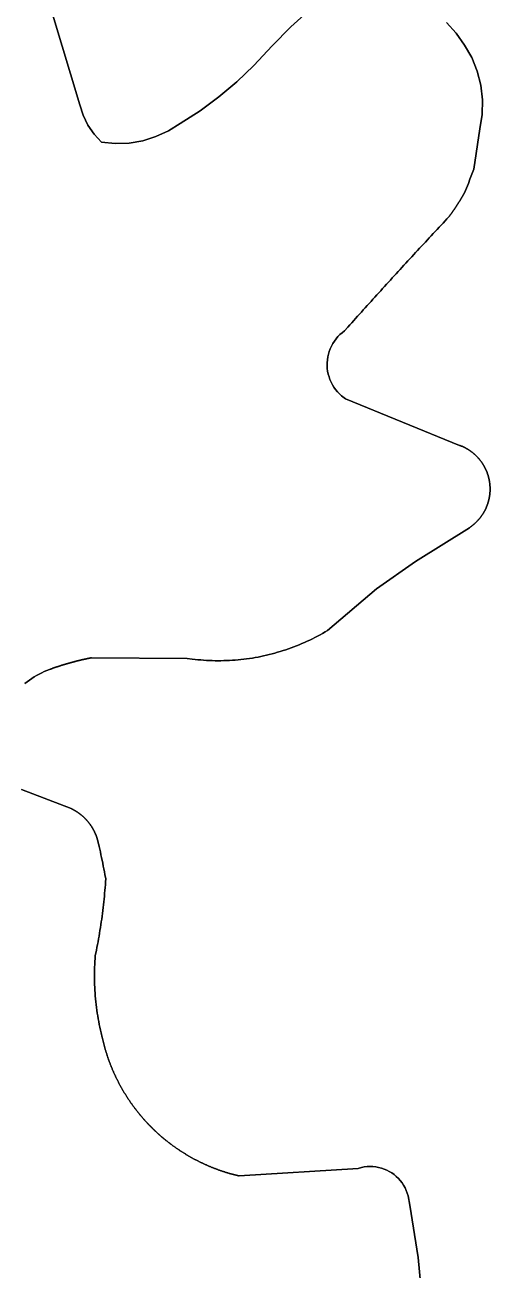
# Model space of a CAD drawing. Header units: inches. Extents: x 130170 to 284068, y 377793 to 804530.
# Drawn here: x 191965.6 to 192133.9, y 669093.3 to 669543.8 of the extents above; entities that cross this region are included whole.
import ezdxf

# ---------------------------------------------------------------- set-up
doc = ezdxf.new("R2010")
doc.units = ezdxf.units.IN
doc.header["$MEASUREMENT"] = 0
doc.layers.add('muni_il', color=7, linetype='Continuous')

msp = doc.modelspace()

# ---------------------------------------------------------------- linework, layer by layer
at = {"layer": 'muni_il'}
for points in [[(192068.99, 669549.6), (192061.86, 669543.05), (192055.01, 669536.2), (192048.46, 669529.07), (192042.31, 669523.21), (192035.8, 669517.74), (192028.95, 669512.71), (192021.79, 669508.12), (192017.56, 669505.44), (192013.02, 669503.34), (192008.24, 669501.86), (192003.3, 669501.03), (191998.3, 669500.86), (191993.32, 669501.34), (191990.62, 669504.25), (191988.38, 669507.52), (191986.65, 669511.1), (191985.49, 669514.89), (191975.75, 669547.28)], [(191975.75, 669547.28), (191985.49, 669514.89), (191986.65, 669511.1), (191988.38, 669507.52), (191990.62, 669504.25), (191993.32, 669501.34), (191998.3, 669500.86), (192003.3, 669501.03), (192008.24, 669501.86), (192013.02, 669503.34), (192017.56, 669505.44), (192021.79, 669508.12), (192028.95, 669512.71), (192035.8, 669517.74), (192042.31, 669523.21), (192048.46, 669529.07), (192055.01, 669536.2), (192061.86, 669543.05), (192068.99, 669549.6)], [(191965.56, 669305.49), (191966.38, 669306.13), (191967.22, 669306.74), (191968.08, 669307.32), (191968.96, 669307.88), (191969.85, 669308.41), (191970.76, 669308.91), (191971.69, 669309.38), (191972.63, 669309.83), (191973.58, 669310.24), (191974.55, 669310.62), (191974.73, 669310.69), (191974.84, 669310.73), (191974.96, 669310.77), (191975.07, 669310.81), (191975.19, 669310.85), (191975.3, 669310.89), (191975.42, 669310.94), (191975.54, 669310.98), (191975.65, 669311.02), (191975.77, 669311.06), (191975.88, 669311.1), (191976, 669311.14), (191976.11, 669311.18), (191976.23, 669311.22), (191976.34, 669311.26), (191976.46, 669311.3), (191976.58, 669311.34), (191976.69, 669311.38), (191976.81, 669311.42), (191976.92, 669311.46), (191977.04, 669311.5), (191977.16, 669311.53), (191977.27, 669311.57), (191977.39, 669311.61), (191977.51, 669311.65), (191977.62, 669311.69), (191977.74, 669311.73), (191977.85, 669311.76), (191977.97, 669311.8), (191978.09, 669311.84), (191978.2, 669311.88), (191978.32, 669311.92), (191978.44, 669311.95), (191978.55, 669311.99), (191978.67, 669312.03), (191978.79, 669312.06), (191978.9, 669312.1), (191979.02, 669312.14), (191979.14, 669312.17), (191979.26, 669312.21), (191979.37, 669312.25), (191979.49, 669312.28), (191979.61, 669312.32), (191979.72, 669312.35), (191979.84, 669312.39), (191979.96, 669312.42), (191980.08, 669312.46), (191980.19, 669312.5), (191980.31, 669312.53), (191980.43, 669312.56), (191980.55, 669312.6), (191980.66, 669312.63), (191980.78, 669312.67), (191980.9, 669312.7), (191981.02, 669312.74), (191981.13, 669312.77), (191981.25, 669312.81), (191981.37, 669312.84), (191981.49, 669312.87), (191981.6, 669312.91), (191981.72, 669312.94), (191981.84, 669312.97), (191981.96, 669313.01), (191982.08, 669313.04), (191982.19, 669313.07), (191982.31, 669313.1), (191982.43, 669313.14), (191982.55, 669313.17), (191982.67, 669313.2), (191982.79, 669313.23), (191982.9, 669313.26), (191983.02, 669313.3), (191983.14, 669313.33), (191983.26, 669313.36), (191983.38, 669313.39), (191983.5, 669313.42), (191983.61, 669313.45), (191983.73, 669313.48), (191983.85, 669313.51), (191983.97, 669313.54), (191984.09, 669313.58), (191984.21, 669313.61), (191984.33, 669313.64), (191984.44, 669313.67), (191984.56, 669313.7), (191984.68, 669313.73), (191984.8, 669313.75), (191984.92, 669313.78), (191985.04, 669313.81), (191985.16, 669313.84), (191985.28, 669313.87), (191985.4, 669313.9), (191985.51, 669313.93), (191985.63, 669313.96), (191985.75, 669313.99), (191985.87, 669314.01), (191985.99, 669314.04), (191986.11, 669314.07), (191986.23, 669314.1), (191986.35, 669314.13), (191986.47, 669314.15), (191986.59, 669314.18), (191986.71, 669314.21), (191986.83, 669314.23), (191986.95, 669314.26), (191987.07, 669314.29), (191987.19, 669314.32), (191987.31, 669314.34), (191987.42, 669314.37), (191987.54, 669314.39), (191987.66, 669314.42), (191987.78, 669314.45), (191987.9, 669314.47), (191988.02, 669314.5), (191988.14, 669314.52), (191988.26, 669314.55), (191988.38, 669314.57), (191988.5, 669314.6), (191988.62, 669314.62), (191988.74, 669314.65), (191988.86, 669314.67), (191988.98, 669314.7), (191989.1, 669314.72), (191989.22, 669314.75), (191989.34, 669314.77), (191989.46, 669314.79), (191989.58, 669314.82), (191989.7, 669314.84), (192024.34, 669314.61), (192026.11, 669314.36), (192027.15, 669314.24), (192028.18, 669314.13), (192029.22, 669314.04), (192030.25, 669313.96), (192031.29, 669313.89), (192032.33, 669313.84), (192033.37, 669313.8), (192034.41, 669313.78), (192035.45, 669313.77), (192036.49, 669313.77), (192037.53, 669313.79), (192038.57, 669313.82), (192039.61, 669313.87), (192040.65, 669313.93), (192041.68, 669314), (192042.72, 669314.09), (192043.76, 669314.2), (192044.79, 669314.31), (192045.82, 669314.45), (192046.85, 669314.59), (192047.88, 669314.75), (192048.9, 669314.92), (192049.93, 669315.11), (192050.95, 669315.31), (192051.97, 669315.53), (192052.98, 669315.76), (192053.99, 669316), (192055, 669316.25), (192056, 669316.52), (192057, 669316.81), (192058, 669317.1), (192058.99, 669317.42), (192059.98, 669317.74), (192060.97, 669318.08), (192061.95, 669318.43), (192062.92, 669318.79), (192063.89, 669319.17), (192064.85, 669319.56), (192065.81, 669319.96), (192066.76, 669320.38), (192067.71, 669320.81), (192068.65, 669321.25), (192069.59, 669321.71), (192070.52, 669322.18), (192071.44, 669322.66), (192072.36, 669323.15), (192073.26, 669323.65), (192074.17, 669324.17), (192075.06, 669324.7), (192092.74, 669339.76), (192106.95, 669349.62), (192126.37, 669361.89), (192126.54, 669362.01), (192126.66, 669362.08), (192126.77, 669362.16), (192126.88, 669362.24), (192126.99, 669362.32), (192127.11, 669362.41), (192127.22, 669362.49), (192127.33, 669362.57), (192127.44, 669362.66), (192127.54, 669362.74), (192127.65, 669362.83), (192127.76, 669362.92), (192127.86, 669363.01), (192127.97, 669363.09), (192128.07, 669363.18), (192128.18, 669363.28), (192128.28, 669363.37), (192128.38, 669363.46), (192128.49, 669363.55), (192128.59, 669363.65), (192128.69, 669363.74), (192128.79, 669363.84), (192128.89, 669363.93), (192128.98, 669364.03), (192129.08, 669364.13), (192129.18, 669364.23), (192129.27, 669364.33), (192129.37, 669364.43), (192129.46, 669364.53), (192129.55, 669364.63), (192129.64, 669364.74), (192129.74, 669364.84), (192129.83, 669364.94), (192129.92, 669365.05), (192130, 669365.15), (192130.09, 669365.26), (192130.18, 669365.37), (192130.26, 669365.48), (192130.35, 669365.59), (192130.43, 669365.7), (192130.52, 669365.81), (192130.6, 669365.92), (192130.68, 669366.03), (192130.76, 669366.14), (192130.84, 669366.25), (192130.92, 669366.37), (192131, 669366.48), (192131.07, 669366.59), (192131.15, 669366.71), (192131.23, 669366.83), (192131.3, 669366.94), (192131.37, 669367.06), (192131.44, 669367.18), (192131.52, 669367.3), (192131.59, 669367.41), (192131.66, 669367.53), (192131.69, 669367.6), (192131.72, 669367.65), (192131.79, 669367.78), (192131.86, 669367.9), (192131.92, 669368.02), (192131.99, 669368.14), (192132.05, 669368.26), (192132.11, 669368.39), (192132.17, 669368.51), (192132.23, 669368.63), (192132.29, 669368.76), (192132.35, 669368.88), (192132.41, 669369.01), (192132.46, 669369.14), (192132.52, 669369.26), (192132.57, 669369.39), (192132.62, 669369.52), (192132.68, 669369.65), (192132.73, 669369.77), (192132.78, 669369.9), (192132.82, 669370.03), (192132.87, 669370.16), (192132.92, 669370.29), (192132.96, 669370.42), (192133.01, 669370.55), (192133.05, 669370.68), (192133.09, 669370.82), (192133.14, 669370.95), (192133.18, 669371.08), (192133.21, 669371.21), (192133.25, 669371.34), (192133.29, 669371.48), (192133.32, 669371.61), (192133.36, 669371.74), (192133.39, 669371.88), (192133.43, 669372.01), (192133.46, 669372.15), (192133.49, 669372.28), (192133.52, 669372.42), (192133.54, 669372.55), (192133.57, 669372.69), (192133.6, 669372.82), (192133.62, 669372.96), (192133.64, 669373.1), (192133.67, 669373.23), (192133.69, 669373.37), (192133.71, 669373.5), (192133.73, 669373.64), (192133.74, 669373.78), (192133.76, 669373.92), (192133.78, 669374.05), (192133.79, 669374.19), (192133.81, 669374.33), (192133.82, 669374.46), (192133.83, 669374.6), (192133.84, 669374.74), (192133.85, 669374.88), (192133.86, 669375.02), (192133.86, 669375.15), (192133.87, 669375.29), (192133.87, 669375.43), (192133.87, 669375.57), (192133.88, 669375.71), (192133.88, 669375.84), (192133.88, 669375.98), (192133.88, 669376.12), (192133.87, 669376.26), (192133.87, 669376.4), (192133.87, 669376.53), (192133.86, 669376.67), (192133.85, 669376.81), (192133.84, 669376.95), (192133.83, 669377.09), (192133.82, 669377.22), (192133.81, 669377.36), (192133.8, 669377.5), (192133.79, 669377.64), (192133.77, 669377.77), (192133.76, 669377.91), (192133.74, 669378.05), (192133.72, 669378.18), (192133.7, 669378.32), (192133.68, 669378.46), (192133.66, 669378.59), (192133.64, 669378.73), (192133.61, 669378.87), (192133.59, 669379), (192133.56, 669379.14), (192133.53, 669379.27), (192133.5, 669379.41), (192133.47, 669379.54), (192133.44, 669379.68), (192133.41, 669379.81), (192133.38, 669379.95), (192133.35, 669380.08), (192133.31, 669380.21), (192133.27, 669380.35), (192133.24, 669380.48), (192133.2, 669380.61), (192133.16, 669380.74), (192133.12, 669380.88), (192133.08, 669381.01), (192133.04, 669381.14), (192132.99, 669381.27), (192132.95, 669381.4), (192132.9, 669381.53), (192132.85, 669381.66), (192132.81, 669381.79), (192132.76, 669381.92), (192132.71, 669382.05), (192132.66, 669382.18), (192132.6, 669382.3), (192132.55, 669382.43), (192132.5, 669382.56), (192132.44, 669382.68), (192132.38, 669382.81), (192132.33, 669382.94), (192132.27, 669383.06), (192132.21, 669383.19), (192132.15, 669383.31), (192132.09, 669383.43), (192132.02, 669383.56), (192131.96, 669383.68), (192131.9, 669383.8), (192131.83, 669383.92), (192131.76, 669384.04), (192131.7, 669384.16), (192131.63, 669384.28), (192131.56, 669384.4), (192131.49, 669384.52), (192131.42, 669384.64), (192131.34, 669384.76), (192131.27, 669384.87), (192131.2, 669384.99), (192131.12, 669385.11), (192131.04, 669385.22), (192130.97, 669385.34), (192130.89, 669385.45), (192130.81, 669385.56), (192130.73, 669385.68), (192130.65, 669385.79), (192130.57, 669385.9), (192130.48, 669386.01), (192130.4, 669386.12), (192130.32, 669386.23), (192130.23, 669386.34), (192130.14, 669386.44), (192130.06, 669386.55), (192129.97, 669386.66), (192129.88, 669386.76), (192129.79, 669386.87), (192129.7, 669386.97), (192129.61, 669387.08), (192129.52, 669387.18), (192129.42, 669387.28), (192129.33, 669387.38), (192129.23, 669387.48), (192129.14, 669387.58), (192129.04, 669387.68), (192128.94, 669387.78), (192128.85, 669387.87), (192128.75, 669387.97), (192128.65, 669388.07), (192128.55, 669388.16), (192128.45, 669388.26), (192128.34, 669388.35), (192128.24, 669388.44), (192128.14, 669388.53), (192128.03, 669388.62), (192127.93, 669388.71), (192127.82, 669388.8), (192127.72, 669388.89), (192127.61, 669388.98), (192127.5, 669389.06), (192127.39, 669389.15), (192127.28, 669389.23), (192127.17, 669389.31), (192127.06, 669389.4), (192126.95, 669389.48), (192126.84, 669389.56), (192126.73, 669389.64), (192126.61, 669389.72), (192126.5, 669389.8), (192126.38, 669389.87), (192126.27, 669389.95), (192126.15, 669390.02), (192126.04, 669390.1), (192125.92, 669390.17), (192125.8, 669390.24), (192125.68, 669390.31), (192125.56, 669390.38), (192125.44, 669390.45), (192125.32, 669390.52), (192125.2, 669390.59), (192125.08, 669390.66), (192124.96, 669390.72), (192124.84, 669390.79), (192124.72, 669390.85), (192124.59, 669390.91), (192124.47, 669390.97), (192124.35, 669391.03), (192124.22, 669391.09), (192124.1, 669391.15), (192123.97, 669391.21), (192123.84, 669391.26), (192123.72, 669391.32), (192123.59, 669391.37), (192123.46, 669391.43), (192123.33, 669391.48), (192123.21, 669391.53), (192123.08, 669391.58), (192122.95, 669391.63), (192122.82, 669391.67), (192081.58, 669408.55), (192080.16, 669409.61), (192079.39, 669410.31), (192078.67, 669411.06), (192078.01, 669411.86), (192077.4, 669412.71), (192076.86, 669413.59), (192076.37, 669414.51), (192075.96, 669415.47), (192075.61, 669416.45), (192075.33, 669417.45), (192075.12, 669418.47), (192074.98, 669419.5), (192074.92, 669420.46), (192074.92, 669420.54), (192074.93, 669421.58), (192075.01, 669422.61), (192075.16, 669423.64), (192075.39, 669424.66), (192075.68, 669425.65), (192076.05, 669426.63), (192076.48, 669427.57), (192076.98, 669428.49), (192077.54, 669429.36), (192078.16, 669430.2), (192078.83, 669430.99), (192079.56, 669431.73), (192080.34, 669432.41), (192081.17, 669433.04), (192082.45, 669434.48), (192083.15, 669435.26), (192083.84, 669436.03), (192084.54, 669436.81), (192085.23, 669437.58), (192085.93, 669438.35), (192086.62, 669439.13), (192087.32, 669439.9), (192088.02, 669440.67), (192088.71, 669441.44), (192089.41, 669442.22), (192090.11, 669442.99), (192090.8, 669443.76), (192091.5, 669444.53), (192092.2, 669445.3), (192092.9, 669446.07), (192093.6, 669446.84), (192094.3, 669447.61), (192095, 669448.38), (192095.7, 669449.15), (192096.4, 669449.92), (192097.1, 669450.69), (192097.8, 669451.46), (192098.5, 669452.22), (192099.2, 669452.99), (192099.91, 669453.76), (192100.61, 669454.53), (192101.31, 669455.29), (192102.01, 669456.06), (192102.72, 669456.83), (192103.42, 669457.59), (192104.13, 669458.36), (192104.83, 669459.12), (192105.53, 669459.89), (192106.24, 669460.65), (192106.95, 669461.42), (192107.65, 669462.18), (192108.36, 669462.94), (192109.06, 669463.71), (192109.77, 669464.47), (192110.48, 669465.23), (192111.19, 669465.99), (192111.89, 669466.76), (192112.6, 669467.52), (192113.31, 669468.28), (192114.02, 669469.04), (192114.73, 669469.8), (192115.44, 669470.56), (192116.15, 669471.32), (192116.86, 669472.08), (192117.57, 669472.84), (192118.28, 669473.6), (192118.99, 669474.36), (192119.15, 669474.56), (192119.23, 669474.67), (192119.31, 669474.78), (192119.39, 669474.89), (192119.47, 669475.01), (192119.56, 669475.12), (192119.64, 669475.23), (192119.72, 669475.34), (192119.8, 669475.45), (192119.88, 669475.56), (192119.96, 669475.68), (192120.04, 669475.79), (192120.12, 669475.9), (192120.2, 669476.01), (192120.28, 669476.13), (192120.36, 669476.24), (192120.44, 669476.35), (192120.52, 669476.47), (192120.6, 669476.58), (192120.67, 669476.69), (192120.75, 669476.81), (192120.83, 669476.92), (192120.91, 669477.04), (192120.99, 669477.15), (192121.06, 669477.26), (192121.14, 669477.38), (192121.22, 669477.49), (192121.29, 669477.61), (192121.37, 669477.72), (192121.45, 669477.84), (192121.52, 669477.95), (192121.6, 669478.07), (192121.68, 669478.18), (192121.75, 669478.3), (192121.83, 669478.41), (192121.9, 669478.53), (192121.98, 669478.65), (192122.05, 669478.76), (192122.12, 669478.88), (192122.2, 669479), (192122.27, 669479.11), (192122.35, 669479.23), (192122.42, 669479.35), (192122.49, 669479.46), (192122.57, 669479.58), (192122.64, 669479.7), (192122.71, 669479.82), (192122.78, 669479.93), (192122.86, 669480.05), (192122.93, 669480.17), (192123, 669480.29), (192123.07, 669480.41), (192123.14, 669480.52), (192123.21, 669480.64), (192123.28, 669480.76), (192123.35, 669480.88), (192123.42, 669481), (192123.49, 669481.12), (192123.56, 669481.24), (192123.63, 669481.36), (192123.7, 669481.48), (192123.77, 669481.59), (192123.84, 669481.71), (192123.91, 669481.83), (192123.98, 669481.95), (192124.04, 669482.07), (192124.11, 669482.19), (192124.18, 669482.31), (192124.25, 669482.44), (192124.32, 669482.56), (192124.38, 669482.68), (192124.45, 669482.8), (192124.52, 669482.92), (192124.58, 669483.04), (192124.65, 669483.16), (192124.71, 669483.28), (192124.78, 669483.4), (192124.84, 669483.53), (192124.91, 669483.65), (192124.97, 669483.77), (192125.04, 669483.89), (192126.01, 669486.41), (192126.6, 669487.92), (192128.03, 669491.61), (192130.16, 669506.21), (192131, 669511.41), (192131.12, 669516.68), (192130.53, 669521.91), (192129.24, 669527.02), (192127.27, 669531.91), (192124.66, 669536.48), (192121.59, 669540.72), (192118.08, 669544.61)], [(192118.08, 669544.61), (192121.59, 669540.72), (192124.66, 669536.48), (192127.27, 669531.91), (192129.24, 669527.02), (192130.53, 669521.91), (192131.12, 669516.68), (192131, 669511.41), (192130.16, 669506.21), (192128.03, 669491.61), (192126.6, 669487.92), (192126.01, 669486.41), (192125.04, 669483.89), (192124.97, 669483.77), (192124.91, 669483.65), (192124.84, 669483.53), (192124.78, 669483.4), (192124.71, 669483.28), (192124.65, 669483.16), (192124.58, 669483.04), (192124.52, 669482.92), (192124.45, 669482.8), (192124.38, 669482.68), (192124.32, 669482.56), (192124.25, 669482.44), (192124.18, 669482.31), (192124.11, 669482.19), (192124.04, 669482.07), (192123.98, 669481.95), (192123.91, 669481.83), (192123.84, 669481.71), (192123.77, 669481.59), (192123.7, 669481.48), (192123.63, 669481.36), (192123.56, 669481.24), (192123.49, 669481.12), (192123.42, 669481), (192123.35, 669480.88), (192123.28, 669480.76), (192123.21, 669480.64), (192123.14, 669480.52), (192123.07, 669480.41), (192123, 669480.29), (192122.93, 669480.17), (192122.86, 669480.05), (192122.78, 669479.93), (192122.71, 669479.82), (192122.64, 669479.7), (192122.57, 669479.58), (192122.49, 669479.46), (192122.42, 669479.35), (192122.35, 669479.23), (192122.27, 669479.11), (192122.2, 669479), (192122.12, 669478.88), (192122.05, 669478.76), (192121.98, 669478.65), (192121.9, 669478.53), (192121.83, 669478.41), (192121.75, 669478.3), (192121.68, 669478.18), (192121.6, 669478.07), (192121.52, 669477.95), (192121.45, 669477.84), (192121.37, 669477.72), (192121.29, 669477.61), (192121.22, 669477.49), (192121.14, 669477.38), (192121.06, 669477.26), (192120.99, 669477.15), (192120.91, 669477.04), (192120.83, 669476.92), (192120.75, 669476.81), (192120.67, 669476.69), (192120.6, 669476.58), (192120.52, 669476.47), (192120.44, 669476.35), (192120.36, 669476.24), (192120.28, 669476.13), (192120.2, 669476.01), (192120.12, 669475.9), (192120.04, 669475.79), (192119.96, 669475.68), (192119.88, 669475.56), (192119.8, 669475.45), (192119.72, 669475.34), (192119.64, 669475.23), (192119.56, 669475.12), (192119.47, 669475.01), (192119.39, 669474.89), (192119.31, 669474.78), (192119.23, 669474.67), (192119.15, 669474.56), (192118.99, 669474.36), (192118.28, 669473.6), (192117.57, 669472.84), (192116.86, 669472.08), (192116.15, 669471.32), (192115.44, 669470.56), (192114.73, 669469.8), (192114.02, 669469.04), (192113.31, 669468.28), (192112.6, 669467.52), (192111.89, 669466.76), (192111.19, 669465.99), (192110.48, 669465.23), (192109.77, 669464.47), (192109.06, 669463.71), (192108.36, 669462.94), (192107.65, 669462.18), (192106.95, 669461.42), (192106.24, 669460.65), (192105.53, 669459.89), (192104.83, 669459.12), (192104.13, 669458.36), (192103.42, 669457.59), (192102.72, 669456.83), (192102.01, 669456.06), (192101.31, 669455.29), (192100.61, 669454.53), (192099.91, 669453.76), (192099.2, 669452.99), (192098.5, 669452.22), (192097.8, 669451.46), (192097.1, 669450.69), (192096.4, 669449.92), (192095.7, 669449.15), (192095, 669448.38), (192094.3, 669447.61), (192093.6, 669446.84), (192092.9, 669446.07), (192092.2, 669445.3), (192091.5, 669444.53), (192090.8, 669443.76), (192090.11, 669442.99), (192089.41, 669442.22), (192088.71, 669441.44), (192088.02, 669440.67), (192087.32, 669439.9), (192086.62, 669439.13), (192085.93, 669438.35), (192085.23, 669437.58), (192084.54, 669436.81), (192083.84, 669436.03), (192083.15, 669435.26), (192082.45, 669434.48), (192081.17, 669433.04), (192080.34, 669432.41), (192079.56, 669431.73), (192078.83, 669430.99), (192078.16, 669430.2), (192077.54, 669429.36), (192076.98, 669428.49), (192076.48, 669427.57), (192076.05, 669426.63), (192075.68, 669425.65), (192075.39, 669424.66), (192075.16, 669423.64), (192075.01, 669422.61), (192074.93, 669421.58), (192074.92, 669420.54), (192074.92, 669420.46), (192074.98, 669419.5), (192075.12, 669418.47), (192075.33, 669417.45), (192075.61, 669416.45), (192075.96, 669415.47), (192076.37, 669414.51), (192076.86, 669413.59), (192077.4, 669412.71), (192078.01, 669411.86), (192078.67, 669411.06), (192079.39, 669410.31), (192080.16, 669409.61), (192081.58, 669408.55), (192122.82, 669391.67), (192122.95, 669391.63), (192123.08, 669391.58), (192123.21, 669391.53), (192123.33, 669391.48), (192123.46, 669391.43), (192123.59, 669391.37), (192123.72, 669391.32), (192123.84, 669391.26), (192123.97, 669391.21), (192124.1, 669391.15), (192124.22, 669391.09), (192124.35, 669391.03), (192124.47, 669390.97), (192124.59, 669390.91), (192124.72, 669390.85), (192124.84, 669390.79), (192124.96, 669390.72), (192125.08, 669390.66), (192125.2, 669390.59), (192125.32, 669390.52), (192125.44, 669390.45), (192125.56, 669390.38), (192125.68, 669390.31), (192125.8, 669390.24), (192125.92, 669390.17), (192126.04, 669390.1), (192126.15, 669390.02), (192126.27, 669389.95), (192126.38, 669389.87), (192126.5, 669389.8), (192126.61, 669389.72), (192126.73, 669389.64), (192126.84, 669389.56), (192126.95, 669389.48), (192127.06, 669389.4), (192127.17, 669389.31), (192127.28, 669389.23), (192127.39, 669389.15), (192127.5, 669389.06), (192127.61, 669388.98), (192127.72, 669388.89), (192127.82, 669388.8), (192127.93, 669388.71), (192128.03, 669388.62), (192128.14, 669388.53), (192128.24, 669388.44), (192128.34, 669388.35), (192128.45, 669388.26), (192128.55, 669388.16), (192128.65, 669388.07), (192128.75, 669387.97), (192128.85, 669387.87), (192128.94, 669387.78), (192129.04, 669387.68), (192129.14, 669387.58), (192129.23, 669387.48), (192129.33, 669387.38), (192129.42, 669387.28), (192129.52, 669387.18), (192129.61, 669387.08), (192129.7, 669386.97), (192129.79, 669386.87), (192129.88, 669386.76), (192129.97, 669386.66), (192130.06, 669386.55), (192130.14, 669386.44), (192130.23, 669386.34), (192130.32, 669386.23), (192130.4, 669386.12), (192130.48, 669386.01), (192130.57, 669385.9), (192130.65, 669385.79), (192130.73, 669385.68), (192130.81, 669385.56), (192130.89, 669385.45), (192130.97, 669385.34), (192131.04, 669385.22), (192131.12, 669385.11), (192131.2, 669384.99), (192131.27, 669384.87), (192131.34, 669384.76), (192131.42, 669384.64), (192131.49, 669384.52), (192131.56, 669384.4), (192131.63, 669384.28), (192131.7, 669384.16), (192131.76, 669384.04), (192131.83, 669383.92), (192131.9, 669383.8), (192131.96, 669383.68), (192132.02, 669383.56), (192132.09, 669383.43), (192132.15, 669383.31), (192132.21, 669383.19), (192132.27, 669383.06), (192132.33, 669382.94), (192132.38, 669382.81), (192132.44, 669382.68), (192132.5, 669382.56), (192132.55, 669382.43), (192132.6, 669382.3), (192132.66, 669382.18), (192132.71, 669382.05), (192132.76, 669381.92), (192132.81, 669381.79), (192132.85, 669381.66), (192132.9, 669381.53), (192132.95, 669381.4), (192132.99, 669381.27), (192133.04, 669381.14), (192133.08, 669381.01), (192133.12, 669380.88), (192133.16, 669380.74), (192133.2, 669380.61), (192133.24, 669380.48), (192133.27, 669380.35), (192133.31, 669380.21), (192133.35, 669380.08), (192133.38, 669379.95), (192133.41, 669379.81), (192133.44, 669379.68), (192133.47, 669379.54), (192133.5, 669379.41), (192133.53, 669379.27), (192133.56, 669379.14), (192133.59, 669379), (192133.61, 669378.87), (192133.64, 669378.73), (192133.66, 669378.59), (192133.68, 669378.46), (192133.7, 669378.32), (192133.72, 669378.18), (192133.74, 669378.05), (192133.76, 669377.91), (192133.77, 669377.77), (192133.79, 669377.64), (192133.8, 669377.5), (192133.81, 669377.36), (192133.82, 669377.22), (192133.83, 669377.09), (192133.84, 669376.95), (192133.85, 669376.81), (192133.86, 669376.67), (192133.87, 669376.53), (192133.87, 669376.4), (192133.87, 669376.26), (192133.88, 669376.12), (192133.88, 669375.98), (192133.88, 669375.84), (192133.88, 669375.71), (192133.87, 669375.57), (192133.87, 669375.43), (192133.87, 669375.29), (192133.86, 669375.15), (192133.86, 669375.02), (192133.85, 669374.88), (192133.84, 669374.74), (192133.83, 669374.6), (192133.82, 669374.46), (192133.81, 669374.33), (192133.79, 669374.19), (192133.78, 669374.05), (192133.76, 669373.92), (192133.74, 669373.78), (192133.73, 669373.64), (192133.71, 669373.5), (192133.69, 669373.37), (192133.67, 669373.23), (192133.64, 669373.1), (192133.62, 669372.96), (192133.6, 669372.82), (192133.57, 669372.69), (192133.54, 669372.55), (192133.52, 669372.42), (192133.49, 669372.28), (192133.46, 669372.15), (192133.43, 669372.01), (192133.39, 669371.88), (192133.36, 669371.74), (192133.32, 669371.61), (192133.29, 669371.48), (192133.25, 669371.34), (192133.21, 669371.21), (192133.18, 669371.08), (192133.14, 669370.95), (192133.09, 669370.82), (192133.05, 669370.68), (192133.01, 669370.55), (192132.96, 669370.42), (192132.92, 669370.29), (192132.87, 669370.16), (192132.82, 669370.03), (192132.78, 669369.9), (192132.73, 669369.77), (192132.68, 669369.65), (192132.62, 669369.52), (192132.57, 669369.39), (192132.52, 669369.26), (192132.46, 669369.14), (192132.41, 669369.01), (192132.35, 669368.88), (192132.29, 669368.76), (192132.23, 669368.63), (192132.17, 669368.51), (192132.11, 669368.39), (192132.05, 669368.26), (192131.99, 669368.14), (192131.92, 669368.02), (192131.86, 669367.9), (192131.79, 669367.78), (192131.72, 669367.65), (192131.69, 669367.6), (192131.66, 669367.53), (192131.59, 669367.41), (192131.52, 669367.3), (192131.44, 669367.18), (192131.37, 669367.06), (192131.3, 669366.94), (192131.23, 669366.83), (192131.15, 669366.71), (192131.07, 669366.59), (192131, 669366.48), (192130.92, 669366.37), (192130.84, 669366.25), (192130.76, 669366.14), (192130.68, 669366.03), (192130.6, 669365.92), (192130.52, 669365.81), (192130.43, 669365.7), (192130.35, 669365.59), (192130.26, 669365.48), (192130.18, 669365.37), (192130.09, 669365.26), (192130, 669365.15), (192129.92, 669365.05), (192129.83, 669364.94), (192129.74, 669364.84), (192129.64, 669364.74), (192129.55, 669364.63), (192129.46, 669364.53), (192129.37, 669364.43), (192129.27, 669364.33), (192129.18, 669364.23), (192129.08, 669364.13), (192128.98, 669364.03), (192128.89, 669363.93), (192128.79, 669363.84), (192128.69, 669363.74), (192128.59, 669363.65), (192128.49, 669363.55), (192128.38, 669363.46), (192128.28, 669363.37), (192128.18, 669363.28), (192128.07, 669363.18), (192127.97, 669363.09), (192127.86, 669363.01), (192127.76, 669362.92), (192127.65, 669362.83), (192127.54, 669362.74), (192127.44, 669362.66), (192127.33, 669362.57), (192127.22, 669362.49), (192127.11, 669362.41), (192126.99, 669362.32), (192126.88, 669362.24), (192126.77, 669362.16), (192126.66, 669362.08), (192126.54, 669362.01), (192126.37, 669361.89), (192106.95, 669349.62), (192092.74, 669339.76), (192075.06, 669324.7), (192074.17, 669324.17), (192073.26, 669323.65), (192072.36, 669323.15), (192071.44, 669322.66), (192070.52, 669322.18), (192069.59, 669321.71), (192068.65, 669321.25), (192067.71, 669320.81), (192066.76, 669320.38), (192065.81, 669319.96), (192064.85, 669319.56), (192063.89, 669319.17), (192062.92, 669318.79), (192061.95, 669318.43), (192060.97, 669318.08), (192059.98, 669317.74), (192058.99, 669317.42), (192058, 669317.1), (192057, 669316.81), (192056, 669316.52), (192055, 669316.25), (192053.99, 669316), (192052.98, 669315.76), (192051.97, 669315.53), (192050.95, 669315.31), (192049.93, 669315.11), (192048.9, 669314.92), (192047.88, 669314.75), (192046.85, 669314.59), (192045.82, 669314.45), (192044.79, 669314.31), (192043.76, 669314.2), (192042.72, 669314.09), (192041.68, 669314), (192040.65, 669313.93), (192039.61, 669313.87), (192038.57, 669313.82), (192037.53, 669313.79), (192036.49, 669313.77), (192035.45, 669313.77), (192034.41, 669313.78), (192033.37, 669313.8), (192032.33, 669313.84), (192031.29, 669313.89), (192030.25, 669313.96), (192029.22, 669314.04), (192028.18, 669314.13), (192027.15, 669314.24), (192026.11, 669314.36), (192024.34, 669314.61), (191989.7, 669314.84), (191989.58, 669314.82), (191989.46, 669314.79), (191989.34, 669314.77), (191989.22, 669314.75), (191989.1, 669314.72), (191988.98, 669314.7), (191988.86, 669314.67), (191988.74, 669314.65), (191988.62, 669314.62), (191988.5, 669314.6), (191988.38, 669314.57), (191988.26, 669314.55), (191988.14, 669314.52), (191988.02, 669314.5), (191987.9, 669314.47), (191987.78, 669314.45), (191987.66, 669314.42), (191987.54, 669314.39), (191987.42, 669314.37), (191987.31, 669314.34), (191987.19, 669314.32), (191987.07, 669314.29), (191986.95, 669314.26), (191986.83, 669314.23), (191986.71, 669314.21), (191986.59, 669314.18), (191986.47, 669314.15), (191986.35, 669314.13), (191986.23, 669314.1), (191986.11, 669314.07), (191985.99, 669314.04), (191985.87, 669314.01), (191985.75, 669313.99), (191985.63, 669313.96), (191985.51, 669313.93), (191985.4, 669313.9), (191985.28, 669313.87), (191985.16, 669313.84), (191985.04, 669313.81), (191984.92, 669313.78), (191984.8, 669313.75), (191984.68, 669313.73), (191984.56, 669313.7), (191984.44, 669313.67), (191984.33, 669313.64), (191984.21, 669313.61), (191984.09, 669313.58), (191983.97, 669313.54), (191983.85, 669313.51), (191983.73, 669313.48), (191983.61, 669313.45), (191983.5, 669313.42), (191983.38, 669313.39), (191983.26, 669313.36), (191983.14, 669313.33), (191983.02, 669313.3), (191982.9, 669313.26), (191982.79, 669313.23), (191982.67, 669313.2), (191982.55, 669313.17), (191982.43, 669313.14), (191982.31, 669313.1), (191982.19, 669313.07), (191982.08, 669313.04), (191981.96, 669313.01), (191981.84, 669312.97), (191981.72, 669312.94), (191981.6, 669312.91), (191981.49, 669312.87), (191981.37, 669312.84), (191981.25, 669312.81), (191981.13, 669312.77), (191981.02, 669312.74), (191980.9, 669312.7), (191980.78, 669312.67), (191980.66, 669312.63), (191980.55, 669312.6), (191980.43, 669312.56), (191980.31, 669312.53), (191980.19, 669312.5), (191980.08, 669312.46), (191979.96, 669312.42), (191979.84, 669312.39), (191979.72, 669312.35), (191979.61, 669312.32), (191979.49, 669312.28), (191979.37, 669312.25), (191979.26, 669312.21), (191979.14, 669312.17), (191979.02, 669312.14), (191978.9, 669312.1), (191978.79, 669312.06), (191978.67, 669312.03), (191978.55, 669311.99), (191978.44, 669311.95), (191978.32, 669311.92), (191978.2, 669311.88), (191978.09, 669311.84), (191977.97, 669311.8), (191977.85, 669311.76), (191977.74, 669311.73), (191977.62, 669311.69), (191977.51, 669311.65), (191977.39, 669311.61), (191977.27, 669311.57), (191977.16, 669311.53), (191977.04, 669311.5), (191976.92, 669311.46), (191976.81, 669311.42), (191976.69, 669311.38), (191976.58, 669311.34), (191976.46, 669311.3), (191976.34, 669311.26), (191976.23, 669311.22), (191976.11, 669311.18), (191976, 669311.14), (191975.88, 669311.1), (191975.77, 669311.06), (191975.65, 669311.02), (191975.54, 669310.98), (191975.42, 669310.94), (191975.3, 669310.89), (191975.19, 669310.85), (191975.07, 669310.81), (191974.96, 669310.77), (191974.84, 669310.73), (191974.73, 669310.69), (191974.55, 669310.62), (191973.58, 669310.24), (191972.63, 669309.83), (191971.69, 669309.38), (191970.76, 669308.91), (191969.85, 669308.41), (191968.96, 669307.88), (191968.08, 669307.32), (191967.22, 669306.74), (191966.38, 669306.13), (191965.56, 669305.49)], [(192109.56, 669079.63), (192107.83, 669097.88), (192104.79, 669116.77), (192104.23, 669120.22), (192103.93, 669121.22), (192103.56, 669122.19), (192103.12, 669123.13), (192102.61, 669124.03), (192102.03, 669124.9), (192101.4, 669125.72), (192100.7, 669126.5), (192099.95, 669127.22), (192099.15, 669127.88), (192098.3, 669128.48), (192097.41, 669129.02), (192096.49, 669129.49), (192095.53, 669129.9), (192094.54, 669130.23), (192093.54, 669130.49), (192092.51, 669130.68), (192091.48, 669130.79), (192090.44, 669130.82), (192089.4, 669130.78), (192088.37, 669130.66), (192087.34, 669130.47), (192086.17, 669130.15), (192043.1, 669127.39), (192042.83, 669127.46), (192042.6, 669127.51), (192042.36, 669127.57), (192042.12, 669127.63), (192041.88, 669127.69), (192041.64, 669127.75), (192041.41, 669127.81), (192041.17, 669127.87), (192040.93, 669127.94), (192040.7, 669128), (192040.46, 669128.06), (192040.22, 669128.13), (192039.99, 669128.2), (192039.75, 669128.26), (192039.52, 669128.33), (192039.28, 669128.4), (192039.05, 669128.47), (192038.81, 669128.54), (192038.58, 669128.61), (192038.35, 669128.69), (192038.11, 669128.76), (192037.88, 669128.83), (192037.64, 669128.91), (192037.41, 669128.98), (192037.18, 669129.06), (192036.95, 669129.14), (192036.71, 669129.22), (192036.48, 669129.3), (192036.25, 669129.38), (192036.02, 669129.46), (192035.79, 669129.54), (192035.56, 669129.62), (192035.33, 669129.71), (192035.1, 669129.79), (192034.87, 669129.88), (192034.64, 669129.96), (192034.41, 669130.05), (192034.18, 669130.14), (192033.95, 669130.23), (192033.73, 669130.32), (192033.5, 669130.41), (192033.27, 669130.5), (192033.04, 669130.59), (192032.82, 669130.68), (192032.59, 669130.78), (192032.37, 669130.87), (192032.14, 669130.97), (192031.92, 669131.07), (192031.69, 669131.16), (192031.47, 669131.26), (192031.24, 669131.36), (192031.02, 669131.46), (192030.79, 669131.56), (192030.57, 669131.66), (192030.35, 669131.76), (192030.13, 669131.87), (192029.91, 669131.97), (192029.68, 669132.08), (192029.46, 669132.18), (192029.24, 669132.29), (192029.02, 669132.39), (192028.8, 669132.5), (192028.58, 669132.61), (192028.36, 669132.72), (192028.14, 669132.83), (192027.93, 669132.94), (192027.71, 669133.06), (192027.49, 669133.17), (192027.27, 669133.28), (192027.06, 669133.4), (192026.84, 669133.51), (192026.63, 669133.63), (192026.41, 669133.74), (192026.2, 669133.86), (192025.98, 669133.98), (192025.77, 669134.1), (192025.55, 669134.22), (192025.34, 669134.34), (192025.13, 669134.46), (192024.92, 669134.59), (192024.7, 669134.71), (192024.49, 669134.83), (192024.28, 669134.96), (192024.07, 669135.08), (192023.86, 669135.21), (192023.65, 669135.34), (192023.44, 669135.47), (192023.24, 669135.59), (192023.03, 669135.72), (192022.82, 669135.85), (192022.61, 669135.98), (192022.41, 669136.12), (192022.2, 669136.25), (192021.99, 669136.38), (192021.79, 669136.52), (192021.59, 669136.65), (192021.38, 669136.79), (192021.18, 669136.92), (192020.97, 669137.06), (192020.77, 669137.2), (192020.57, 669137.34), (192020.37, 669137.48), (192020.17, 669137.62), (192019.97, 669137.76), (192019.77, 669137.9), (192019.57, 669138.04), (192019.37, 669138.18), (192019.17, 669138.33), (192018.97, 669138.47), (192018.78, 669138.62), (192018.58, 669138.76), (192018.38, 669138.91), (192018.19, 669139.06), (192017.99, 669139.21), (192017.8, 669139.36), (192017.6, 669139.51), (192017.41, 669139.66), (192017.22, 669139.81), (192017.03, 669139.96), (192016.83, 669140.11), (192016.64, 669140.26), (192016.45, 669140.42), (192016.26, 669140.57), (192016.07, 669140.73), (192015.88, 669140.88), (192015.7, 669141.04), (192015.51, 669141.2), (192015.32, 669141.36), (192015.13, 669141.52), (192014.95, 669141.68), (192014.76, 669141.84), (192014.58, 669142), (192014.39, 669142.16), (192014.21, 669142.32), (192014.03, 669142.48), (192013.85, 669142.65), (192013.66, 669142.81), (192013.48, 669142.98), (192013.3, 669143.14), (192013.12, 669143.31), (192012.94, 669143.48), (192012.77, 669143.64), (192012.59, 669143.81), (192012.41, 669143.98), (192012.23, 669144.15), (192012.06, 669144.32), (192011.88, 669144.49), (192011.71, 669144.66), (192011.53, 669144.84), (192011.36, 669145.01), (192011.19, 669145.18), (192011.01, 669145.36), (192010.84, 669145.53), (192010.67, 669145.71), (192010.5, 669145.88), (192010.33, 669146.06), (192010.16, 669146.24), (192009.99, 669146.42), (192009.83, 669146.59), (192009.66, 669146.77), (192009.49, 669146.95), (192009.33, 669147.13), (192009.16, 669147.31), (192009, 669147.5), (192008.84, 669147.68), (192008.67, 669147.86), (192008.51, 669148.05), (192008.35, 669148.23), (192008.19, 669148.41), (192008.03, 669148.6), (192007.87, 669148.79), (192007.71, 669148.97), (192007.55, 669149.16), (192007.39, 669149.35), (192007.24, 669149.54), (192007.08, 669149.72), (192006.93, 669149.91), (192006.77, 669150.1), (192006.62, 669150.29), (192006.46, 669150.48), (192006.31, 669150.68), (192006.16, 669150.87), (192006.01, 669151.06), (192005.86, 669151.26), (192005.71, 669151.45), (192005.56, 669151.64), (192005.41, 669151.84), (192005.26, 669152.03), (192005.12, 669152.23), (192004.97, 669152.43), (192004.83, 669152.62), (192004.68, 669152.82), (192004.54, 669153.02), (192004.39, 669153.22), (192004.25, 669153.42), (192004.24, 669153.43), (192004.11, 669153.62), (192003.97, 669153.82), (192003.83, 669154.02), (192003.69, 669154.22), (192003.55, 669154.42), (192003.41, 669154.63), (192003.28, 669154.83), (192003.14, 669155.03), (192003, 669155.24), (192002.87, 669155.44), (192002.74, 669155.65), (192002.6, 669155.85), (192002.47, 669156.06), (192002.34, 669156.26), (192002.21, 669156.47), (192002.08, 669156.68), (192001.95, 669156.89), (192001.82, 669157.1), (192001.69, 669157.3), (192001.56, 669157.51), (192001.44, 669157.72), (192001.31, 669157.93), (192001.19, 669158.14), (192001.06, 669158.36), (192000.94, 669158.57), (192000.82, 669158.78), (192000.7, 669158.99), (192000.57, 669159.21), (192000.45, 669159.42), (192000.34, 669159.63), (192000.22, 669159.85), (192000.1, 669160.06), (191999.98, 669160.28), (191999.87, 669160.49), (191999.75, 669160.71), (191999.64, 669160.93), (191999.52, 669161.14), (191999.41, 669161.36), (191999.3, 669161.58), (191999.19, 669161.8), (191999.08, 669162.02), (191998.97, 669162.23), (191998.86, 669162.45), (191998.75, 669162.67), (191998.64, 669162.89), (191998.54, 669163.12), (191998.43, 669163.34), (191998.33, 669163.56), (191998.22, 669163.78), (191998.12, 669164), (191998.02, 669164.22), (191997.92, 669164.45), (191997.81, 669164.67), (191997.71, 669164.89), (191997.62, 669165.12), (191997.52, 669165.34), (191997.42, 669165.57), (191997.32, 669165.79), (191997.23, 669166.02), (191997.13, 669166.24), (191997.04, 669166.47), (191996.95, 669166.7), (191996.86, 669166.92), (191996.76, 669167.15), (191996.67, 669167.38), (191996.58, 669167.61), (191996.49, 669167.84), (191996.41, 669168.06), (191996.32, 669168.29), (191996.23, 669168.52), (191996.15, 669168.75), (191996.06, 669168.98), (191995.98, 669169.21), (191995.9, 669169.44), (191995.81, 669169.67), (191995.73, 669169.91), (191995.65, 669170.14), (191995.57, 669170.37), (191995.5, 669170.6), (191995.42, 669170.83), (191995.34, 669171.07), (191995.26, 669171.3), (191995.19, 669171.53), (191995.12, 669171.76), (191995.04, 669172), (191994.97, 669172.23), (191994.9, 669172.47), (191994.83, 669172.7), (191994.76, 669172.94), (191994.69, 669173.17), (191994.62, 669173.41), (191994.55, 669173.64), (191994.49, 669173.88), (191994.42, 669174.11), (191994.36, 669174.35), (191994.29, 669174.59), (191994.23, 669174.82), (191994.17, 669175.06), (191994.11, 669175.3), (191994.05, 669175.54), (191993.99, 669175.77), (191993.93, 669176.01), (191993.87, 669176.25), (191993.81, 669176.49), (191993.76, 669176.73), (191993.7, 669176.96), (191993.65, 669177.2), (191993.6, 669177.44), (191993.18, 669179.16), (191992.94, 669180.17), (191992.72, 669181.19), (191992.51, 669182.21), (191992.32, 669183.23), (191992.13, 669184.25), (191991.96, 669185.28), (191991.8, 669186.3), (191991.65, 669187.33), (191991.51, 669188.36), (191991.38, 669189.4), (191991.27, 669190.43), (191991.17, 669191.46), (191991.08, 669192.5), (191991, 669193.54), (191990.93, 669194.58), (191990.88, 669195.61), (191990.83, 669196.65), (191990.8, 669197.69), (191990.78, 669198.73), (191990.78, 669199.77), (191990.78, 669200.81), (191990.8, 669201.85), (191990.83, 669202.89), (191990.87, 669203.93), (191990.92, 669204.97), (191990.99, 669206.01), (191991.07, 669207.05), (191991.48, 669209.05), (191991.68, 669210.07), (191991.87, 669211.1), (191992.06, 669212.12), (191992.25, 669213.14), (191992.43, 669214.17), (191992.6, 669215.19), (191992.77, 669216.22), (191992.93, 669217.25), (191993.09, 669218.27), (191993.24, 669219.3), (191993.39, 669220.33), (191993.53, 669221.36), (191993.67, 669222.39), (191993.8, 669223.43), (191993.92, 669224.46), (191994.04, 669225.49), (191994.15, 669226.53), (191994.26, 669227.56), (191994.37, 669228.6), (191994.46, 669229.63), (191994.56, 669230.67), (191994.64, 669231.7), (191994.72, 669232.74), (191994.8, 669233.78), (191994.87, 669234.82), (191994.57, 669236.44), (191994.38, 669237.46), (191994.18, 669238.49), (191993.98, 669239.51), (191993.77, 669240.53), (191993.65, 669241.15), (191993.56, 669241.54), (191993.35, 669242.56), (191993.13, 669243.58), (191992.9, 669244.59), (191992.68, 669245.61), (191992.44, 669246.62), (191992.21, 669247.63), (191992.17, 669247.81), (191992.14, 669247.93), (191992.12, 669248.05), (191992.09, 669248.17), (191992.06, 669248.29), (191992.03, 669248.41), (191992, 669248.53), (191991.97, 669248.64), (191991.94, 669248.76), (191991.91, 669248.88), (191991.87, 669249), (191991.84, 669249.12), (191991.8, 669249.23), (191991.77, 669249.35), (191991.73, 669249.47), (191991.7, 669249.59), (191991.66, 669249.7), (191991.62, 669249.82), (191991.58, 669249.93), (191991.54, 669250.05), (191991.5, 669250.16), (191991.46, 669250.28), (191991.41, 669250.39), (191991.37, 669250.51), (191991.33, 669250.62), (191991.28, 669250.74), (191991.23, 669250.85), (191991.19, 669250.96), (191991.14, 669251.08), (191991.09, 669251.19), (191991.04, 669251.3), (191990.99, 669251.41), (191990.94, 669251.53), (191990.89, 669251.64), (191990.84, 669251.75), (191990.79, 669251.86), (191990.73, 669251.97), (191990.68, 669252.08), (191990.63, 669252.19), (191990.57, 669252.3), (191990.51, 669252.41), (191990.46, 669252.51), (191990.4, 669252.62), (191990.34, 669252.73), (191990.28, 669252.84), (191990.22, 669252.94), (191990.16, 669253.05), (191990.1, 669253.16), (191990.04, 669253.26), (191989.97, 669253.37), (191989.91, 669253.47), (191989.84, 669253.58), (191989.78, 669253.68), (191989.71, 669253.78), (191989.65, 669253.88), (191989.58, 669253.99), (191989.51, 669254.09), (191989.44, 669254.19), (191989.37, 669254.29), (191989.3, 669254.39), (191989.23, 669254.49), (191989.16, 669254.59), (191989.09, 669254.69), (191989.02, 669254.79), (191988.94, 669254.89), (191988.87, 669254.98), (191988.79, 669255.08), (191988.72, 669255.18), (191988.64, 669255.27), (191988.57, 669255.37), (191988.49, 669255.47), (191988.41, 669255.56), (191988.33, 669255.65), (191988.25, 669255.75), (191988.17, 669255.84), (191988.09, 669255.93), (191988.01, 669256.02), (191987.93, 669256.11), (191987.85, 669256.21), (191987.76, 669256.3), (191987.68, 669256.38), (191987.6, 669256.47), (191987.51, 669256.56), (191987.43, 669256.65), (191987.34, 669256.74), (191987.25, 669256.82), (191987.17, 669256.91), (191987.08, 669257), (191986.99, 669257.08), (191986.9, 669257.16), (191986.81, 669257.25), (191986.72, 669257.33), (191986.63, 669257.41), (191986.54, 669257.49), (191986.45, 669257.58), (191986.35, 669257.66), (191986.26, 669257.74), (191986.17, 669257.82), (191986.07, 669257.89), (191985.98, 669257.97), (191985.88, 669258.05), (191985.79, 669258.13), (191985.69, 669258.2), (191985.6, 669258.28), (191985.5, 669258.35), (191985.4, 669258.43), (191985.3, 669258.5), (191985.21, 669258.57), (191985.11, 669258.64), (191985.01, 669258.71), (191984.91, 669258.79), (191984.81, 669258.86), (191984.7, 669258.92), (191984.6, 669258.99), (191984.5, 669259.06), (191984.4, 669259.13), (191984.3, 669259.19), (191984.19, 669259.26), (191984.09, 669259.33), (191983.98, 669259.39), (191983.88, 669259.45), (191983.77, 669259.52), (191983.67, 669259.58), (191983.56, 669259.64), (191983.46, 669259.7), (191983.35, 669259.76), (191983.24, 669259.82), (191983.14, 669259.88), (191983.03, 669259.94), (191982.92, 669259.99), (191982.81, 669260.05), (191982.7, 669260.11), (191982.59, 669260.16), (191982.48, 669260.21), (191982.37, 669260.27), (191964.38, 669267.17)], [(191964.38, 669267.17), (191982.37, 669260.27), (191982.48, 669260.21), (191982.59, 669260.16), (191982.7, 669260.11), (191982.81, 669260.05), (191982.92, 669259.99), (191983.03, 669259.94), (191983.14, 669259.88), (191983.24, 669259.82), (191983.35, 669259.76), (191983.46, 669259.7), (191983.56, 669259.64), (191983.67, 669259.58), (191983.77, 669259.52), (191983.88, 669259.45), (191983.98, 669259.39), (191984.09, 669259.33), (191984.19, 669259.26), (191984.3, 669259.19), (191984.4, 669259.13), (191984.5, 669259.06), (191984.6, 669258.99), (191984.7, 669258.92), (191984.81, 669258.86), (191984.91, 669258.79), (191985.01, 669258.71), (191985.11, 669258.64), (191985.21, 669258.57), (191985.3, 669258.5), (191985.4, 669258.43), (191985.5, 669258.35), (191985.6, 669258.28), (191985.69, 669258.2), (191985.79, 669258.13), (191985.88, 669258.05), (191985.98, 669257.97), (191986.07, 669257.89), (191986.17, 669257.82), (191986.26, 669257.74), (191986.35, 669257.66), (191986.45, 669257.58), (191986.54, 669257.49), (191986.63, 669257.41), (191986.72, 669257.33), (191986.81, 669257.25), (191986.9, 669257.16), (191986.99, 669257.08), (191987.08, 669257), (191987.17, 669256.91), (191987.25, 669256.82), (191987.34, 669256.74), (191987.43, 669256.65), (191987.51, 669256.56), (191987.6, 669256.47), (191987.68, 669256.38), (191987.76, 669256.3), (191987.85, 669256.21), (191987.93, 669256.11), (191988.01, 669256.02), (191988.09, 669255.93), (191988.17, 669255.84), (191988.25, 669255.75), (191988.33, 669255.65), (191988.41, 669255.56), (191988.49, 669255.47), (191988.57, 669255.37), (191988.64, 669255.27), (191988.72, 669255.18), (191988.79, 669255.08), (191988.87, 669254.98), (191988.94, 669254.89), (191989.02, 669254.79), (191989.09, 669254.69), (191989.16, 669254.59), (191989.23, 669254.49), (191989.3, 669254.39), (191989.37, 669254.29), (191989.44, 669254.19), (191989.51, 669254.09), (191989.58, 669253.99), (191989.65, 669253.88), (191989.71, 669253.78), (191989.78, 669253.68), (191989.84, 669253.58), (191989.91, 669253.47), (191989.97, 669253.37), (191990.04, 669253.26), (191990.1, 669253.16), (191990.16, 669253.05), (191990.22, 669252.94), (191990.28, 669252.84), (191990.34, 669252.73), (191990.4, 669252.62), (191990.46, 669252.51), (191990.51, 669252.41), (191990.57, 669252.3), (191990.63, 669252.19), (191990.68, 669252.08), (191990.73, 669251.97), (191990.79, 669251.86), (191990.84, 669251.75), (191990.89, 669251.64), (191990.94, 669251.53), (191990.99, 669251.41), (191991.04, 669251.3), (191991.09, 669251.19), (191991.14, 669251.08), (191991.19, 669250.96), (191991.23, 669250.85), (191991.28, 669250.74), (191991.33, 669250.62), (191991.37, 669250.51), (191991.41, 669250.39), (191991.46, 669250.28), (191991.5, 669250.16), (191991.54, 669250.05), (191991.58, 669249.93), (191991.62, 669249.82), (191991.66, 669249.7), (191991.7, 669249.59), (191991.73, 669249.47), (191991.77, 669249.35), (191991.8, 669249.23), (191991.84, 669249.12), (191991.87, 669249), (191991.91, 669248.88), (191991.94, 669248.76), (191991.97, 669248.64), (191992, 669248.53), (191992.03, 669248.41), (191992.06, 669248.29), (191992.09, 669248.17), (191992.12, 669248.05), (191992.14, 669247.93), (191992.17, 669247.81), (191992.21, 669247.63), (191992.44, 669246.62), (191992.68, 669245.61), (191992.9, 669244.59), (191993.13, 669243.58), (191993.35, 669242.56), (191993.56, 669241.54), (191993.65, 669241.15), (191993.77, 669240.53), (191993.98, 669239.51), (191994.18, 669238.49), (191994.38, 669237.46), (191994.57, 669236.44), (191994.87, 669234.82), (191994.8, 669233.78), (191994.72, 669232.74), (191994.64, 669231.7), (191994.56, 669230.67), (191994.46, 669229.63), (191994.37, 669228.6), (191994.26, 669227.56), (191994.15, 669226.53), (191994.04, 669225.49), (191993.92, 669224.46), (191993.8, 669223.43), (191993.67, 669222.39), (191993.53, 669221.36), (191993.39, 669220.33), (191993.24, 669219.3), (191993.09, 669218.27), (191992.93, 669217.25), (191992.77, 669216.22), (191992.6, 669215.19), (191992.43, 669214.17), (191992.25, 669213.14), (191992.06, 669212.12), (191991.87, 669211.1), (191991.68, 669210.07), (191991.48, 669209.05), (191991.07, 669207.05), (191990.99, 669206.01), (191990.92, 669204.97), (191990.87, 669203.93), (191990.83, 669202.89), (191990.8, 669201.85), (191990.78, 669200.81), (191990.78, 669199.77), (191990.78, 669198.73), (191990.8, 669197.69), (191990.83, 669196.65), (191990.88, 669195.61), (191990.93, 669194.58), (191991, 669193.54), (191991.08, 669192.5), (191991.17, 669191.46), (191991.27, 669190.43), (191991.38, 669189.4), (191991.51, 669188.36), (191991.65, 669187.33), (191991.8, 669186.3), (191991.96, 669185.28), (191992.13, 669184.25), (191992.32, 669183.23), (191992.51, 669182.21), (191992.72, 669181.19), (191992.94, 669180.17), (191993.18, 669179.16), (191993.6, 669177.44), (191993.65, 669177.2), (191993.7, 669176.96), (191993.76, 669176.73), (191993.81, 669176.49), (191993.87, 669176.25), (191993.93, 669176.01), (191993.99, 669175.77), (191994.05, 669175.54), (191994.11, 669175.3), (191994.17, 669175.06), (191994.23, 669174.82), (191994.29, 669174.59), (191994.36, 669174.35), (191994.42, 669174.11), (191994.49, 669173.88), (191994.55, 669173.64), (191994.62, 669173.41), (191994.69, 669173.17), (191994.76, 669172.94), (191994.83, 669172.7), (191994.9, 669172.47), (191994.97, 669172.23), (191995.04, 669172), (191995.12, 669171.76), (191995.19, 669171.53), (191995.26, 669171.3), (191995.34, 669171.07), (191995.42, 669170.83), (191995.5, 669170.6), (191995.57, 669170.37), (191995.65, 669170.14), (191995.73, 669169.91), (191995.81, 669169.67), (191995.9, 669169.44), (191995.98, 669169.21), (191996.06, 669168.98), (191996.15, 669168.75), (191996.23, 669168.52), (191996.32, 669168.29), (191996.41, 669168.06), (191996.49, 669167.84), (191996.58, 669167.61), (191996.67, 669167.38), (191996.76, 669167.15), (191996.86, 669166.92), (191996.95, 669166.7), (191997.04, 669166.47), (191997.13, 669166.24), (191997.23, 669166.02), (191997.32, 669165.79), (191997.42, 669165.57), (191997.52, 669165.34), (191997.62, 669165.12), (191997.71, 669164.89), (191997.81, 669164.67), (191997.92, 669164.45), (191998.02, 669164.22), (191998.12, 669164), (191998.22, 669163.78), (191998.33, 669163.56), (191998.43, 669163.34), (191998.54, 669163.12), (191998.64, 669162.89), (191998.75, 669162.67), (191998.86, 669162.45), (191998.97, 669162.23), (191999.08, 669162.02), (191999.19, 669161.8), (191999.3, 669161.58), (191999.41, 669161.36), (191999.52, 669161.14), (191999.64, 669160.93), (191999.75, 669160.71), (191999.87, 669160.49), (191999.98, 669160.28), (192000.1, 669160.06), (192000.22, 669159.85), (192000.34, 669159.63), (192000.45, 669159.42), (192000.57, 669159.21), (192000.7, 669158.99), (192000.82, 669158.78), (192000.94, 669158.57), (192001.06, 669158.36), (192001.19, 669158.14), (192001.31, 669157.93), (192001.44, 669157.72), (192001.56, 669157.51), (192001.69, 669157.3), (192001.82, 669157.1), (192001.95, 669156.89), (192002.08, 669156.68), (192002.21, 669156.47), (192002.34, 669156.26), (192002.47, 669156.06), (192002.6, 669155.85), (192002.74, 669155.65), (192002.87, 669155.44), (192003, 669155.24), (192003.14, 669155.03), (192003.28, 669154.83), (192003.41, 669154.63), (192003.55, 669154.42), (192003.69, 669154.22), (192003.83, 669154.02), (192003.97, 669153.82), (192004.11, 669153.62), (192004.24, 669153.43), (192004.25, 669153.42), (192004.39, 669153.22), (192004.54, 669153.02), (192004.68, 669152.82), (192004.83, 669152.62), (192004.97, 669152.43), (192005.12, 669152.23), (192005.26, 669152.03), (192005.41, 669151.84), (192005.56, 669151.64), (192005.71, 669151.45), (192005.86, 669151.26), (192006.01, 669151.06), (192006.16, 669150.87), (192006.31, 669150.68), (192006.46, 669150.48), (192006.62, 669150.29), (192006.77, 669150.1), (192006.93, 669149.91), (192007.08, 669149.72), (192007.24, 669149.54), (192007.39, 669149.35), (192007.55, 669149.16), (192007.71, 669148.97), (192007.87, 669148.79), (192008.03, 669148.6), (192008.19, 669148.41), (192008.35, 669148.23), (192008.51, 669148.05), (192008.67, 669147.86), (192008.84, 669147.68), (192009, 669147.5), (192009.16, 669147.31), (192009.33, 669147.13), (192009.49, 669146.95), (192009.66, 669146.77), (192009.83, 669146.59), (192009.99, 669146.42), (192010.16, 669146.24), (192010.33, 669146.06), (192010.5, 669145.88), (192010.67, 669145.71), (192010.84, 669145.53), (192011.01, 669145.36), (192011.19, 669145.18), (192011.36, 669145.01), (192011.53, 669144.84), (192011.71, 669144.66), (192011.88, 669144.49), (192012.06, 669144.32), (192012.23, 669144.15), (192012.41, 669143.98), (192012.59, 669143.81), (192012.77, 669143.64), (192012.94, 669143.48), (192013.12, 669143.31), (192013.3, 669143.14), (192013.48, 669142.98), (192013.66, 669142.81), (192013.85, 669142.65), (192014.03, 669142.48), (192014.21, 669142.32), (192014.39, 669142.16), (192014.58, 669142), (192014.76, 669141.84), (192014.95, 669141.68), (192015.13, 669141.52), (192015.32, 669141.36), (192015.51, 669141.2), (192015.7, 669141.04), (192015.88, 669140.88), (192016.07, 669140.73), (192016.26, 669140.57), (192016.45, 669140.42), (192016.64, 669140.26), (192016.83, 669140.11), (192017.03, 669139.96), (192017.22, 669139.81), (192017.41, 669139.66), (192017.6, 669139.51), (192017.8, 669139.36), (192017.99, 669139.21), (192018.19, 669139.06), (192018.38, 669138.91), (192018.58, 669138.76), (192018.78, 669138.62), (192018.97, 669138.47), (192019.17, 669138.33), (192019.37, 669138.18), (192019.57, 669138.04), (192019.77, 669137.9), (192019.97, 669137.76), (192020.17, 669137.62), (192020.37, 669137.48), (192020.57, 669137.34), (192020.77, 669137.2), (192020.97, 669137.06), (192021.18, 669136.92), (192021.38, 669136.79), (192021.59, 669136.65), (192021.79, 669136.52), (192021.99, 669136.38), (192022.2, 669136.25), (192022.41, 669136.12), (192022.61, 669135.98), (192022.82, 669135.85), (192023.03, 669135.72), (192023.24, 669135.59), (192023.44, 669135.47), (192023.65, 669135.34), (192023.86, 669135.21), (192024.07, 669135.08), (192024.28, 669134.96), (192024.49, 669134.83), (192024.7, 669134.71), (192024.92, 669134.59), (192025.13, 669134.46), (192025.34, 669134.34), (192025.55, 669134.22), (192025.77, 669134.1), (192025.98, 669133.98), (192026.2, 669133.86), (192026.41, 669133.74), (192026.63, 669133.63), (192026.84, 669133.51), (192027.06, 669133.4), (192027.27, 669133.28), (192027.49, 669133.17), (192027.71, 669133.06), (192027.93, 669132.94), (192028.14, 669132.83), (192028.36, 669132.72), (192028.58, 669132.61), (192028.8, 669132.5), (192029.02, 669132.39), (192029.24, 669132.29), (192029.46, 669132.18), (192029.68, 669132.08), (192029.91, 669131.97), (192030.13, 669131.87), (192030.35, 669131.76), (192030.57, 669131.66), (192030.79, 669131.56), (192031.02, 669131.46), (192031.24, 669131.36), (192031.47, 669131.26), (192031.69, 669131.16), (192031.92, 669131.07), (192032.14, 669130.97), (192032.37, 669130.87), (192032.59, 669130.78), (192032.82, 669130.68), (192033.04, 669130.59), (192033.27, 669130.5), (192033.5, 669130.41), (192033.73, 669130.32), (192033.95, 669130.23), (192034.18, 669130.14), (192034.41, 669130.05), (192034.64, 669129.96), (192034.87, 669129.88), (192035.1, 669129.79), (192035.33, 669129.71), (192035.56, 669129.62), (192035.79, 669129.54), (192036.02, 669129.46), (192036.25, 669129.38), (192036.48, 669129.3), (192036.71, 669129.22), (192036.95, 669129.14), (192037.18, 669129.06), (192037.41, 669128.98), (192037.64, 669128.91), (192037.88, 669128.83), (192038.11, 669128.76), (192038.35, 669128.69), (192038.58, 669128.61), (192038.81, 669128.54), (192039.05, 669128.47), (192039.28, 669128.4), (192039.52, 669128.33), (192039.75, 669128.26), (192039.99, 669128.2), (192040.22, 669128.13), (192040.46, 669128.06), (192040.7, 669128), (192040.93, 669127.94), (192041.17, 669127.87), (192041.41, 669127.81), (192041.64, 669127.75), (192041.88, 669127.69), (192042.12, 669127.63), (192042.36, 669127.57), (192042.6, 669127.51), (192042.83, 669127.46), (192043.1, 669127.39), (192086.17, 669130.15), (192087.34, 669130.47), (192088.37, 669130.66), (192089.4, 669130.78), (192090.44, 669130.82), (192091.48, 669130.79), (192092.51, 669130.68), (192093.54, 669130.49), (192094.54, 669130.23), (192095.53, 669129.9), (192096.49, 669129.49), (192097.41, 669129.02), (192098.3, 669128.48), (192099.15, 669127.88), (192099.95, 669127.22), (192100.7, 669126.5), (192101.4, 669125.72), (192102.03, 669124.9), (192102.61, 669124.03), (192103.12, 669123.13), (192103.56, 669122.19), (192103.93, 669121.22), (192104.23, 669120.22), (192104.79, 669116.77), (192107.83, 669097.88), (192109.56, 669079.63)]]:
    msp.add_lwpolyline(points, dxfattribs=at)

doc.saveas('drawing.dxf')
